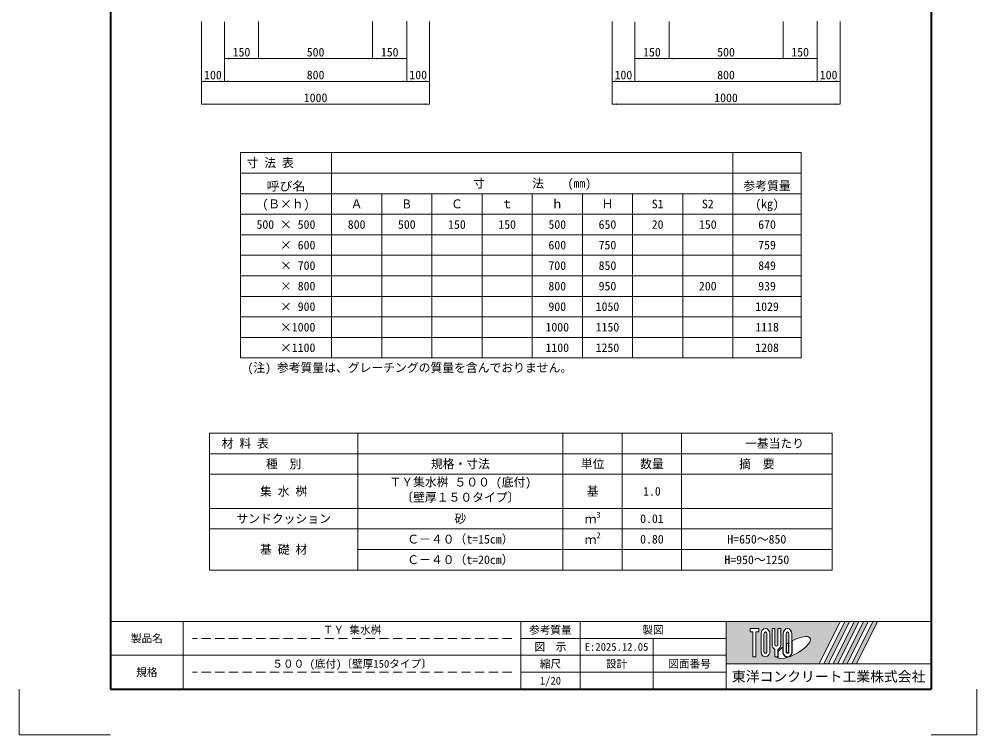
# Model space of a CAD drawing. Units: millimetres at full size. Extents: x 77366 to 106166, y -28085 to 6898.
# Drawn here: x 77366 to 81566, y -7265 to -4128 of the extents above; entities that cross this region are included whole.
import ezdxf
from ezdxf.enums import TextEntityAlignment as Align

# ---------------------------------------------------------------- set-up
doc = ezdxf.new("R2010")
doc.units = ezdxf.units.MM
doc.header["$LTSCALE"] = 50
doc.linetypes.add('USER2', pattern=[1.2, 0.8, -0.4])
for name, color, linetype, lineweight in [('Defpoints_2', 8, 'Continuous', 0), ('図枠', 7, 'Continuous', 5), ('寸法・材料表', 7, 'Continuous', 13), ('寸法線', 7, 'Continuous', 13), ('補助線', 8, 'Continuous', 13)]:
    doc.layers.add(name, color=color, linetype=linetype, lineweight=lineweight)
doc.styles.add('ＭＳ ゴシック', font='')
doc.styles.add('ＭＳ Ｐゴシック', font='')
doc.styles.get('ＭＳ ゴシック').set_extended_font_data('MS Gothic')
doc.styles.get('ＭＳ Ｐゴシック').set_extended_font_data('MS PGothic')

# ---------------------------------------------------------------- blocks, each defined once
blk = doc.blocks.new('filled_arrow')
at = {"color": 0, "linetype": 'Continuous', "lineweight": -2}
blk.add_solid([(7.5, 1.25), (0, 0), (7.5, -1.25)], dxfattribs=at)

msp = doc.modelspace()

# ---------------------------------------------------------------- hatches: boundary and pattern name
at = {"layer": '図枠'}
h = msp.add_hatch(color=256, dxfattribs=at)
h.paths.add_polyline_path([(80465.8, -6768.36), (80465.8, -6953.98), (80874.17, -6953.98), (80966.98, -6768.36)])
edge = h.paths.add_edge_path(flags=16)
edge.add_ellipse((80762.3, -6882.62), major_axis=(72.73, 40.71), ratio=0.3471473, start_angle=-144.31122, end_angle=72.1899, ccw=False)
edge.add_ellipse((80735.37, -6900.2), major_axis=(0, 24.75), ratio=0.8463542, start_angle=-160.70346, end_angle=-90)
edge.add_line((80756.32, -6900.2), (80756.32, -6853.02))
edge = h.paths.add_edge_path(flags=16)
edge.add_ellipse((80735.37, -6822.14), major_axis=(0, 22.85), ratio=0.8463541, start_angle=-90, end_angle=90, ccw=False)
edge.add_line((80754.7, -6822.14), (80754.7, -6900.2))
edge.add_ellipse((80735.37, -6900.2), major_axis=(0, 22.85), ratio=0.8463541, start_angle=90, end_angle=-90, ccw=False)
edge.add_line((80716.03, -6900.2), (80716.03, -6822.14))
edge = h.paths.add_edge_path(flags=16)
edge.add_line((80741.81, -6822.14), (80741.81, -6900.2))
edge.add_ellipse((80735.37, -6900.2), major_axis=(0, 7.62), ratio=0.8463541, start_angle=90, end_angle=-90, ccw=False)
edge.add_line((80728.92, -6900.2), (80728.92, -6822.14))
edge.add_ellipse((80735.37, -6822.14), major_axis=(0, 7.62), ratio=0.8463541, start_angle=-90, end_angle=90, ccw=False)
edge = h.paths.add_edge_path(flags=16)
edge.add_line((80740.2, -6862.04), (80740.2, -6900.2))
edge.add_ellipse((80735.37, -6900.2), major_axis=(0, 5.71), ratio=0.8463542, start_angle=90, end_angle=-90, ccw=False)
edge.add_line((80730.53, -6900.2), (80730.53, -6868.28))
edge.add_ellipse((80762.3, -6882.62), major_axis=(72.73, 40.71), ratio=0.3471473, start_angle=107.79174, end_angle=126.47132, ccw=False)
edge = h.paths.add_edge_path(flags=16)
edge.add_line((80706.36, -6799.29), (80706.36, -6869.26))
edge.add_ellipse((80687.03, -6869.26), major_axis=(0, 22.85), ratio=0.8463541, start_angle=-163.34117, end_angle=-90, ccw=False)
edge.add_line((80693.47, -6890.8), (80693.47, -6923.04))
edge.add_line((80693.47, -6923.04), (80680.58, -6923.04))
edge.add_line((80680.58, -6923.04), (80680.58, -6890.8))
edge.add_ellipse((80687.03, -6869.26), major_axis=(0, 22.85), ratio=0.8463541, start_angle=90, end_angle=163.34117, ccw=False)
edge.add_line((80667.69, -6869.26), (80667.69, -6799.29))
edge.add_line((80667.69, -6799.29), (80680.58, -6799.29))
edge.add_line((80680.58, -6799.29), (80680.58, -6869.26))
edge.add_ellipse((80687.03, -6869.26), major_axis=(0, 7.62), ratio=0.8463541, start_angle=90, end_angle=-90)
edge.add_line((80693.47, -6869.26), (80693.47, -6799.29))
edge.add_line((80693.47, -6799.29), (80706.36, -6799.29))
edge = h.paths.add_edge_path(flags=16)
edge.add_line((80714.42, -6880.49), (80714.42, -6900.2))
edge.add_ellipse((80735.37, -6900.2), major_axis=(0, 24.75), ratio=0.8463542, start_angle=90, end_angle=-171.54427)
edge.add_ellipse((80762.3, -6882.62), major_axis=(72.73, 40.71), ratio=0.3471473, start_angle=-178.64954, end_angle=-148.29244, ccw=False)
edge.add_line((80690.7, -6924.95), (80695.09, -6924.95))
edge.add_line((80695.09, -6924.95), (80695.09, -6900.81))
edge.add_ellipse((80762.3, -6882.62), major_axis=(72.73, 40.71), ratio=0.3471473, start_angle=148.21912, end_angle=165.90812, ccw=False)
edge = h.paths.add_edge_path(flags=16)
edge.add_ellipse((80638.69, -6822.14), major_axis=(0, 22.85), ratio=0.8463541, start_angle=-90, end_angle=90, ccw=False)
edge.add_line((80658.02, -6822.14), (80658.02, -6900.2))
edge.add_ellipse((80638.69, -6900.2), major_axis=(0, 22.85), ratio=0.8463541, start_angle=90, end_angle=-90, ccw=False)
edge.add_line((80619.35, -6900.2), (80619.35, -6822.14))
edge = h.paths.add_edge_path(flags=16)
edge.add_line((80645.13, -6822.14), (80645.13, -6900.2))
edge.add_ellipse((80638.69, -6900.2), major_axis=(0, 7.62), ratio=0.8463541, start_angle=90, end_angle=-90, ccw=False)
edge.add_line((80632.24, -6900.2), (80632.24, -6822.14))
edge.add_ellipse((80638.69, -6822.14), major_axis=(0, 7.62), ratio=0.8463541, start_angle=-90, end_angle=90, ccw=False)
h.paths.add_polyline_path([(80609.68, -6799.29), (80609.68, -6814.52), (80596.79, -6814.52), (80596.79, -6923.04), (80583.9, -6923.04), (80583.9, -6814.52), (80571.01, -6814.52), (80571.01, -6799.29)], flags=16)
for points in [[(80894.59, -6953.98), (80915.01, -6953.98), (81007.82, -6768.36), (80987.4, -6768.36)], [(81048.66, -6768.36), (81028.24, -6768.36), (80935.43, -6953.98), (80955.85, -6953.98)], [(81089.5, -6768.36), (81069.08, -6768.36), (80976.27, -6953.98), (80996.68, -6953.98)], [(81130.33, -6768.36), (81109.92, -6768.36), (81017.1, -6953.98), (81037.52, -6953.98)]]:
    msp.add_hatch(color=256, dxfattribs=at).paths.add_polyline_path(points)

# ---------------------------------------------------------------- linework, layer by layer
at = {"layer": 'Defpoints_2'}
for p, q in [((78335.8, -4713.45), (80795.8, -4713.45)), ((78335.8, -4713.45), (78335.8, -4803.45)), ((78735.8, -4713.45), (78735.8, -4803.45)), ((80495.8, -4713.45), (80495.8, -4803.45)), ((80795.8, -4713.45), (80795.8, -4803.45)), ((78335.8, -4893.45), (78735.8, -4893.45)), ((80495.8, -4893.45), (80795.8, -4893.45)), ((78735.8, -5073.45), (79615.8, -5073.45)), ((80055.8, -5073.45), (80495.8, -5073.45)), ((78735.8, -5163.45), (79615.8, -5163.45)), ((80055.8, -5163.45), (80495.8, -5163.45)), ((78735.8, -5253.45), (79615.8, -5253.45)), ((80055.8, -5253.45), (80275.8, -5253.45)), ((78735.8, -5343.45), (79615.8, -5343.45)), ((80055.8, -5343.45), (80495.8, -5343.45)), ((78735.8, -5433.45), (79615.8, -5433.45)), ((80055.8, -5433.45), (80495.8, -5433.45)), ((78735.8, -5523.45), (79615.8, -5523.45)), ((80055.8, -5523.45), (80495.8, -5523.45)), ((78200.8, -5943.03), (80930.8, -5943.03)), ((78200.8, -5943.03), (78200.8, -6033.03)), ((78850.8, -5943.03), (78850.8, -6033.03)), ((79750.8, -5943.03), (79750.8, -6033.03)), ((80010.8, -5943.03), (80010.8, -6033.03)), ((80270.8, -5943.03), (80270.8, -6033.03)), ((80930.8, -5943.03), (80930.8, -6033.03)), ((79750.8, -6453.03), (80270.8, -6453.03))]:
    msp.add_line(p, q, dxfattribs=at)
at = {"layer": 'Defpoints_2', "color": 7, "lineweight": 13}
for p, q in [((77365.8, -7065.36), (77365.8, -7265.36)), ((81565.8, -7065.36), (81565.8, -7265.36)), ((77765.8, -7265.36), (77365.8, -7265.36)), ((81365.8, -7265.36), (81565.8, -7265.36))]:
    msp.add_line(p, q, dxfattribs=at)
at = {"layer": '図枠', "lineweight": 40}
for p, q in [((77765.8, -1525.36), (77765.8, -7065.36)), ((81365.8, -1525.36), (81365.8, -7065.36)), ((77765.8, -7065.36), (81365.8, -7065.36))]:
    msp.add_line(p, q, dxfattribs=at)
at = {"layer": '図枠', "lineweight": 13}
for p, q in [((81365.8, -6768.36), (77765.8, -6768.36)), ((78085.8, -7065.36), (78085.8, -6768.36)), ((79565.8, -7065.36), (79565.8, -6768.36)), ((79825.8, -7065.36), (79825.8, -6768.36)), ((80465.8, -7065.36), (80465.8, -6768.36)), ((80465.8, -6842.61), (79565.8, -6842.61)), ((80145.8, -7065.36), (80145.8, -6842.61)), ((80465.8, -6916.86), (77765.8, -6916.86)), ((80465.8, -6991.11), (79565.8, -6991.11))]:
    msp.add_line(p, q, dxfattribs=at)
at = {"layer": '図枠'}
for p, q in [((80465.8, -6768.36), (80966.98, -6768.36)), ((80571.01, -6799.29), (80571.01, -6814.52)), ((80571.01, -6799.29), (80609.68, -6799.29)), ((80609.68, -6799.29), (80609.68, -6814.52)), ((80667.69, -6799.29), (80680.58, -6799.29)), ((80667.69, -6869.26), (80667.69, -6799.29)), ((80680.58, -6799.29), (80680.58, -6869.26)), ((80693.47, -6799.29), (80706.36, -6799.29)), ((80693.47, -6869.26), (80693.47, -6799.29)), ((80706.36, -6799.29), (80706.36, -6869.26)), ((80966.98, -6768.36), (80874.17, -6953.98)), ((80987.4, -6768.36), (80894.59, -6953.98)), ((81007.82, -6768.36), (80915.01, -6953.98)), ((81028.24, -6768.36), (80935.43, -6953.98)), ((81048.66, -6768.36), (80955.85, -6953.98)), ((81069.08, -6768.36), (80976.27, -6953.98)), ((80987.4, -6768.36), (81007.82, -6768.36)), ((81089.5, -6768.36), (80996.68, -6953.98)), ((81109.92, -6768.36), (81017.1, -6953.98)), ((81028.24, -6768.36), (81048.66, -6768.36)), ((81130.33, -6768.36), (81037.52, -6953.98)), ((81069.08, -6768.36), (81089.5, -6768.36)), ((81109.92, -6768.36), (81130.33, -6768.36)), ((80583.9, -6814.52), (80571.01, -6814.52)), ((80583.9, -6814.52), (80583.9, -6923.04)), ((80596.79, -6814.52), (80596.79, -6923.04)), ((80609.68, -6814.52), (80596.79, -6814.52)), ((80619.35, -6822.14), (80619.35, -6900.2)), ((80632.24, -6900.2), (80632.24, -6822.14)), ((80645.13, -6822.14), (80645.13, -6900.2)), ((80658.02, -6900.2), (80658.02, -6822.14)), ((80716.03, -6822.14), (80716.03, -6900.2)), ((80728.92, -6900.2), (80728.92, -6822.14)), ((80741.81, -6822.14), (80741.81, -6900.2)), ((80754.7, -6900.2), (80754.7, -6822.14)), ((80714.42, -6880.49), (80714.42, -6900.2)), ((80730.53, -6900.2), (80730.53, -6868.28)), ((80740.2, -6862.04), (80740.2, -6900.2)), ((80756.32, -6900.2), (80756.32, -6853.02)), ((80596.79, -6923.04), (80583.9, -6923.04)), ((80680.58, -6890.8), (80680.58, -6923.04)), ((80693.47, -6923.04), (80680.58, -6923.04)), ((80690.7, -6924.95), (80695.09, -6924.95)), ((80693.47, -6890.8), (80693.47, -6923.04)), ((80695.09, -6900.81), (80695.09, -6924.95)), ((80465.8, -6953.98), (80874.17, -6953.98)), ((80894.59, -6953.98), (80915.01, -6953.98)), ((80935.43, -6953.98), (80955.85, -6953.98)), ((80976.27, -6953.98), (80996.68, -6953.98)), ((81017.1, -6953.98), (81037.52, -6953.98))]:
    msp.add_line(p, q, dxfattribs=at)
at = {"layer": '図枠', "linetype": 'USER2', "lineweight": 9}
for p, q in [((79525.8, -6842.61), (78125.8, -6842.61)), ((79525.8, -6991.11), (78125.8, -6991.11))]:
    msp.add_line(p, q, dxfattribs=at)
at = {"layer": '図枠'}
for centre, major_axis, ratio, start_param, end_param in [((80638.69, -6822.14), (0, 22.85), 0.846354, 4.712389, 7.8539816), ((80735.37, -6822.14), (0, 22.85), 0.846354, 4.712389, 7.8539816), ((80638.69, -6822.14), (0, 7.62), 0.846354, 4.712389, 7.8539816), ((80735.37, -6822.14), (0, 7.62), 0.846354, 4.712389, 7.8539816), ((80762.3, -6882.62), (72.73, 40.71), 0.347147, 4.2621853, 7.7429163), ((80687.03, -6869.26), (0, 22.85), 0.846354, 1.5707963, 2.8017557), ((80687.03, -6869.26), (0, 7.62), 0.846354, 1.5707963, 4.712389), ((80687.03, -6869.26), (0, 22.85), 0.846354, 3.4814296, 4.712389), ((80762.3, -6882.62), (72.73, 40.71), 0.347147, 2.0815197, 2.5155126), ((80762.3, -6882.62), (72.73, 40.71), 0.347147, 1.6817405, 1.8219833), ((80638.69, -6900.2), (0, 22.85), 0.846354, 1.5707963, 4.712389), ((80638.69, -6900.2), (0, 7.62), 0.846354, 1.5707963, 4.712389), ((80762.3, -6882.62), (72.73, 40.71), 0.347147, 3.2093975, 4.2004451), ((80735.37, -6900.2), (0, 24.75), 0.846354, 1.5707963, 3.3154679), ((80735.37, -6900.2), (0, 22.85), 0.846354, 1.5707963, 4.712389), ((80735.37, -6900.2), (0, 7.62), 0.846354, 1.5707963, 4.712389), ((80735.37, -6900.2), (0, 5.71), 0.846354, 1.5707963, 4.712389), ((80735.37, -6900.2), (0, 24.75), 0.846354, 3.5338438, 4.712389)]:
    msp.add_ellipse(centre, major_axis=major_axis, ratio=ratio, start_param=start_param, end_param=end_param, dxfattribs=at)
at = {"layer": '寸法・材料表'}
for p, q in [((78335.8, -4803.45), (80795.8, -4803.45)), ((78335.8, -4803.45), (78335.8, -5613.45)), ((78735.8, -4803.45), (78735.8, -5613.45)), ((80495.8, -4803.45), (80495.8, -5613.45)), ((80795.8, -4803.45), (80795.8, -5613.45)), ((78735.8, -4893.45), (80495.8, -4893.45)), ((78955.8, -4893.45), (78955.8, -5613.45)), ((79175.8, -4893.45), (79175.8, -5613.45)), ((79395.8, -4893.45), (79395.8, -5613.45)), ((79615.8, -4893.45), (79615.8, -5613.45)), ((79835.8, -4893.45), (79835.8, -5613.45)), ((80055.8, -4893.45), (80055.8, -5613.45)), ((80275.8, -4893.45), (80275.8, -5613.45)), ((78335.8, -4983.45), (80795.8, -4983.45)), ((78335.8, -5073.45), (78735.8, -5073.45)), ((79615.8, -5073.45), (80055.8, -5073.45)), ((80495.8, -5073.45), (80795.8, -5073.45)), ((78335.8, -5163.45), (78735.8, -5163.45)), ((79615.8, -5163.45), (80055.8, -5163.45)), ((80495.8, -5163.45), (80795.8, -5163.45)), ((78335.8, -5253.45), (78735.8, -5253.45)), ((79615.8, -5253.45), (80055.8, -5253.45)), ((80275.8, -5253.45), (80795.8, -5253.45)), ((78335.8, -5343.45), (78735.8, -5343.45)), ((79615.8, -5343.45), (80055.8, -5343.45)), ((80495.8, -5343.45), (80795.8, -5343.45)), ((78335.8, -5433.45), (78735.8, -5433.45)), ((79615.8, -5433.45), (80055.8, -5433.45)), ((80495.8, -5433.45), (80795.8, -5433.45)), ((78335.8, -5523.45), (78735.8, -5523.45)), ((79615.8, -5523.45), (80055.8, -5523.45)), ((80495.8, -5523.45), (80795.8, -5523.45)), ((78335.8, -5613.45), (80795.8, -5613.45)), ((78200.8, -6033.03), (80930.8, -6033.03)), ((78200.8, -6033.03), (78200.8, -6543.03)), ((78850.8, -6033.03), (78850.8, -6543.03)), ((79750.8, -6033.03), (79750.8, -6543.03)), ((80010.8, -6033.03), (80010.8, -6543.03)), ((80270.8, -6033.03), (80270.8, -6543.03)), ((80930.8, -6033.03), (80930.8, -6543.03)), ((78200.8, -6123.03), (80930.8, -6123.03)), ((78200.8, -6273.03), (80930.8, -6273.03)), ((78200.8, -6363.03), (80930.8, -6363.03)), ((78850.8, -6453.03), (79750.8, -6453.03)), ((80270.8, -6453.03), (80930.8, -6453.03)), ((78200.8, -6543.03), (80930.8, -6543.03))]:
    msp.add_line(p, q, dxfattribs=at)
at = {"layer": '寸法線'}
for p, q in [((78165.8, -4139.22), (78165.8, -4401.01)), ((78165.8, -4139.22), (78165.8, -4501.01)), ((78265.8, -4140.12), (78265.8, -4301.01)), ((78265.8, -4140.12), (78265.8, -4401.01)), ((78265.8, -4140.12), (78265.8, -4401.01)), ((78415.8, -4139.22), (78415.8, -4301.01)), ((78415.8, -4139.22), (78415.8, -4301.01)), ((78915.8, -4139.22), (78915.8, -4301.01)), ((78915.8, -4139.22), (78915.8, -4301.01)), ((79065.8, -4137.62), (79065.8, -4301.01)), ((79065.8, -4137.62), (79065.8, -4401.01)), ((79065.8, -4137.62), (79065.8, -4401.01)), ((79165.8, -4139.22), (79165.8, -4401.01)), ((79165.8, -4139.22), (79165.8, -4501.01)), ((79965.8, -4139.22), (79965.8, -4401.01)), ((79965.8, -4139.22), (79965.8, -4501.01)), ((80065.8, -4140.12), (80065.8, -4301.01)), ((80065.8, -4140.12), (80065.8, -4401.01)), ((80065.8, -4140.12), (80065.8, -4401.01)), ((80215.8, -4139.22), (80215.8, -4301.01)), ((80215.8, -4139.22), (80215.8, -4301.01)), ((80715.8, -4139.22), (80715.8, -4301.01)), ((80715.8, -4139.22), (80715.8, -4301.01)), ((80865.8, -4137.62), (80865.8, -4301.01)), ((80865.8, -4137.62), (80865.8, -4401.01)), ((80865.8, -4137.62), (80865.8, -4401.01)), ((80965.8, -4139.22), (80965.8, -4401.01)), ((80965.8, -4139.22), (80965.8, -4501.01)), ((78265.8, -4301.01), (78415.8, -4301.01)), ((78415.8, -4301.01), (78915.8, -4301.01)), ((78915.8, -4301.01), (79065.8, -4301.01)), ((80065.8, -4301.01), (80215.8, -4301.01)), ((80215.8, -4301.01), (80715.8, -4301.01)), ((80715.8, -4301.01), (80865.8, -4301.01)), ((78265.8, -4401.01), (78165.8, -4401.01)), ((78265.8, -4401.01), (79065.8, -4401.01)), ((79065.8, -4401.01), (79165.8, -4401.01)), ((80065.8, -4401.01), (79965.8, -4401.01)), ((80065.8, -4401.01), (80865.8, -4401.01)), ((80865.8, -4401.01), (80965.8, -4401.01)), ((78165.8, -4501.01), (79165.8, -4501.01)), ((79965.8, -4501.01), (80965.8, -4501.01))]:
    msp.add_line(p, q, dxfattribs=at)
at = {"layer": '補助線'}
msp.add_line((80465.8, -6953.98), (81365.8, -6953.98), dxfattribs=at)

# ---------------------------------------------------------------- block references
at = {"layer": '寸法線', "xscale": 2.67, "yscale": 2.67}
for p in [(78265.8, -4301.01), (78415.8, -4301.01), (78915.8, -4301.01), (80065.8, -4301.01), (80215.8, -4301.01), (80715.8, -4301.01), (78165.8, -4401.01), (78265.8, -4401.01), (79065.8, -4401.01), (79965.8, -4401.01), (80065.8, -4401.01), (80865.8, -4401.01), (78165.8, -4501.01), (79965.8, -4501.01)]:
    msp.add_blockref('filled_arrow', p, dxfattribs=at)
at = {"layer": '寸法線', "xscale": 2.67, "yscale": 2.67, "rotation": 180}
for p in [(78415.8, -4301.01), (78915.8, -4301.01), (79065.8, -4301.01), (80215.8, -4301.01), (80715.8, -4301.01), (80865.8, -4301.01), (78265.8, -4401.01), (79065.8, -4401.01), (79165.8, -4401.01), (80065.8, -4401.01), (80865.8, -4401.01), (80965.8, -4401.01), (79165.8, -4501.01), (80965.8, -4501.01)]:
    msp.add_blockref('filled_arrow', p, dxfattribs=at)

# ---------------------------------------------------------------- texts
at = {"layer": '図枠', "style": 'ＭＳ ゴシック'}
msp.add_text('(注) 参考質量は、グレーチングの質量を含んでおりません。 ', height=37.98, dxfattribs=at).set_placement((78366.87, -5686.72), align=Align.BOTTOM_LEFT)
for s, height, p in [('ＴＹ 集水桝', 34.18, (78825.8, -6805.48)), ('参考質量', 34.18, (79695.8, -6805.48)), ('製図', 34.18, (80145.8, -6805.48)), ('製品名', 34.18, (77925.8, -6842.61)), ('図\u3000示', 34.18, (79695.8, -6879.73)), ('E:2025.12.05', 34.18, (79985.8, -6879.73)), ('規格', 34.18, (77925.8, -6991.11)), ('５００ (底付)〔壁厚150タイプ〕', 34.18, (78825.8, -6953.98)), ('縮尺', 34.18, (79695.8, -6953.98)), ('設計', 34.18, (79985.8, -6953.98)), ('図面番号', 34.18, (80305.8, -6953.98)), ('1/20', 34.18, (79695.8, -7028.23)), ('東洋コンクリート工業株式会社', 44.43, (80915.8, -7009.67))]:
    msp.add_text(s, height=height, dxfattribs=at).set_placement(p, align=Align.MIDDLE_CENTER)
at = {"layer": '寸法・材料表', "style": 'ＭＳ ゴシック'}
for s, p in [(' 寸 法 表', (78337.3, -4758.45)), ('\u3000材 料 表', (78202, -5988.03))]:
    msp.add_text(s, height=37.98, dxfattribs=at).set_placement(p, align=Align.MIDDLE_LEFT)
for s, p in [('寸        法    (㎜)', (79615.8, -4848.45)), ('(Ｂ×ｈ)', (78535.8, -4938.45)), ('Ａ', (78845.8, -4938.45)), ('Ｃ', (79285.8, -4938.45)), ('ｔ', (79505.8, -4938.45)), ('ｈ', (79725.8, -4938.45)), ('Ｈ', (79945.8, -4938.45)), ('S1', (80165.8, -4938.45)), ('S2', (80385.8, -4938.45)), ('(㎏)', (80645.8, -4938.45)), ('500 × 500', (78535.8, -5028.45)), ('800', (78845.8, -5028.45)), ('500', (79065.8, -5028.45)), ('150', (79285.8, -5028.45)), ('150', (79505.8, -5028.45)), ('500', (79725.8, -5028.45)), ('650', (79945.8, -5028.45)), ('20', (80165.8, -5028.45)), ('150', (80385.8, -5028.45)), ('670', (80645.8, -5028.45)), ('    × 600', (78535.8, -5118.45)), ('600', (79725.8, -5118.45)), ('750', (79945.8, -5118.45)), ('759', (80645.8, -5118.45)), ('    × 700', (78535.8, -5208.45)), ('700', (79725.8, -5208.45)), ('850', (79945.8, -5208.45)), ('849', (80645.8, -5208.45)), ('    × 800', (78535.8, -5298.45)), ('800', (79725.8, -5298.45)), ('950', (79945.8, -5298.45)), ('200', (80385.8, -5298.45)), ('939', (80645.8, -5298.45)), ('    × 900', (78535.8, -5388.45)), ('900', (79725.8, -5388.45)), ('1050', (79945.8, -5388.45)), ('1029', (80645.8, -5388.45)), ('    ×1000', (78535.8, -5478.45)), ('1000', (79725.8, -5478.45)), ('1150', (79945.8, -5478.45)), ('1118', (80645.8, -5478.45)), ('    ×1100', (78535.8, -5568.45)), ('1100', (79725.8, -5568.45)), ('1250', (79945.8, -5568.45)), ('1208', (80645.8, -5568.45)), ('\u3000\u3000\u3000一基当たり', (80600.8, -5988.03)), ('種\u3000別', (78525.8, -6078.03)), ('規格・寸法', (79300.8, -6078.03)), ('単位', (79880.8, -6078.03)), ('数量', (80140.8, -6078.03)), ('摘\u3000要', (80600.8, -6078.03)), ('集 水 桝', (78525.8, -6198.03)), ('基', (79880.8, -6198.03)), ('1.0', (80140.8, -6198.03)), ('サンドクッション', (78525.8, -6318.03)), ('砂', (79300.8, -6318.03)), ('0.01', (80140.8, -6318.03)), ('Ｃ－４０（t=15cm）', (79300.8, -6408.03)), ('0.80', (80140.8, -6408.03)), ('H=650～850', (80600.8, -6408.03)), ('基 礎 材', (78525.8, -6453.03)), ('Ｃ－４０（t=20cm）', (79300.8, -6498.03)), ('H=950～1250', (80600.8, -6498.03))]:
    msp.add_text(s, height=37.98, dxfattribs=at).set_placement(p, align=Align.MIDDLE_CENTER)
at = {"layer": '寸法・材料表', "style": 'ＭＳ Ｐゴシック', "width": 1.05}
msp.add_text('呼び名', height=39.59, dxfattribs=at).set_placement((78535.8, -4891.95), align=Align.BOTTOM_CENTER)
at = {"layer": '寸法・材料表', "style": 'ＭＳ ゴシック'}
msp.add_text('参考質量', height=37.98, dxfattribs=at).set_placement((80645.8, -4840.15), align=Align.TOP_CENTER)
at = {"layer": '寸法・材料表', "style": 'ＭＳ Ｐゴシック', "width": 0.85}
msp.add_text('Ｂ', height=39.59, dxfattribs=at).set_placement((79065.8, -4938.45), align=Align.MIDDLE_CENTER)
at = {"layer": '寸法・材料表', "style": 'ＭＳ ゴシック'}
for s, p in [('ＴＹ集水桝 ５００ (底付)', (78990, -6138.79)), ('〔壁厚１５０タイプ〕', (79041.8, -6205.46))]:
    msp.add_text(s, height=37.98, dxfattribs=at).set_placement(p, align=Align.TOP_LEFT)
for s, height, p in [('3', 26.58, (79897.63, -6322.16)), ('ｍ', 37.98, (79845.83, -6350.16)), ('2', 26.58, (79897.63, -6412.16)), ('ｍ', 37.98, (79845.83, -6440.16))]:
    msp.add_text(s, height=height, dxfattribs=at).set_placement(p, align=Align.BOTTOM_LEFT)
at = {"layer": '寸法線', "style": 'ＭＳ ゴシック'}
for s, p in [('150', (78340.8, -4273.01)), ('500', (78665.8, -4273.01)), ('150', (78990.8, -4273.01)), ('150', (80140.8, -4273.01)), ('500', (80465.8, -4273.01)), ('150', (80790.8, -4273.01)), ('100', (78215.8, -4373.01)), ('800', (78665.8, -4373.01)), ('100', (79115.8, -4373.01)), ('100', (80015.8, -4373.01)), ('800', (80465.8, -4373.01)), ('100', (80915.8, -4373.01)), ('1000', (78665.8, -4473.01)), ('1000', (80465.8, -4473.01))]:
    msp.add_text(s, height=37.98, dxfattribs=at).set_placement(p, align=Align.MIDDLE_CENTER)

doc.saveas('drawing.dxf')
